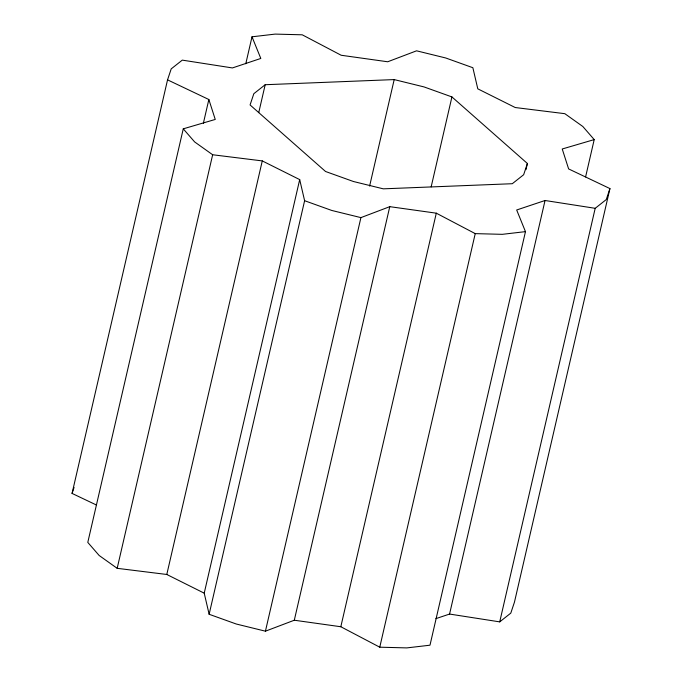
<?xml version="1.0" encoding="UTF-8"?>
<svg xmlns="http://www.w3.org/2000/svg" width="682" height="682" viewBox="0 0 682 682"><rect width="100%" height="100%" fill="white"/><g stroke="black" fill="none" stroke-linecap="round" stroke-linejoin="round"><path stroke-width="1.02" d="M96.085 504.851L72.062 493.418L167.542 79.854L171.208 68.873L182.282 60.127L232.434 67.936L260.805 58.447L252.008 36.802L275.187 34.1L302.237 34.808L341.179 55.259L387.7 61.772L416.566 50.818L445.687 57.97L472.865 67.723L477.784 88.831L515.208 107.526L564.824 113.681L582.829 126.502L594.21 139.597L585.599 176.911M167.542 79.854L208.854 99.512L215.248 119.444L183.262 128.838L87.79 542.403L99.171 555.498L117.176 568.319L166.792 574.474L204.216 593.169L209.135 614.277L236.313 624.03L265.434 631.182L294.3 620.228L340.821 626.741L379.763 647.192L406.813 647.9L429.992 645.198L525.472 231.633L516.675 209.988L545.046 200.499L595.198 208.308L606.272 199.562L609.938 188.582L568.626 168.923L562.232 148.991L594.21 139.597M203.347 123.348L208.854 99.512M117.176 568.319L212.656 154.754L194.651 141.933L183.262 128.838M245.784 63.75L252.008 36.802M258.742 112.632L265.187 84.721L394.196 79.589L424.059 86.929L451.927 96.929L527.399 163.484L525.967 169.682M166.792 574.474L262.272 160.909L212.656 154.754M204.216 593.169L299.696 179.605L262.272 160.909M209.135 614.277L304.615 200.713L299.696 179.605M265.434 631.182L360.914 217.618L389.772 206.663L436.301 213.176L475.235 233.628L502.293 234.335L525.472 231.633M369.61 186.084L394.196 79.589M294.3 620.228L389.772 206.663M431.16 186.885L451.927 96.929M340.821 626.741L436.301 213.176M379.763 647.192L475.235 233.628M435.866 618.642L449.566 614.064L545.046 200.499M449.566 614.064L499.718 621.873L595.198 208.308M609.938 188.582L514.458 602.146L510.792 613.127L499.718 621.873M72.062 493.418L74.065 487.434M527.399 163.484L523.648 174.737L512.293 183.714L383.284 188.837L353.421 181.506L325.553 171.497L250.072 104.951L253.832 93.698L265.187 84.721M360.914 217.618L331.793 210.465L304.615 200.713"/></g></svg>
